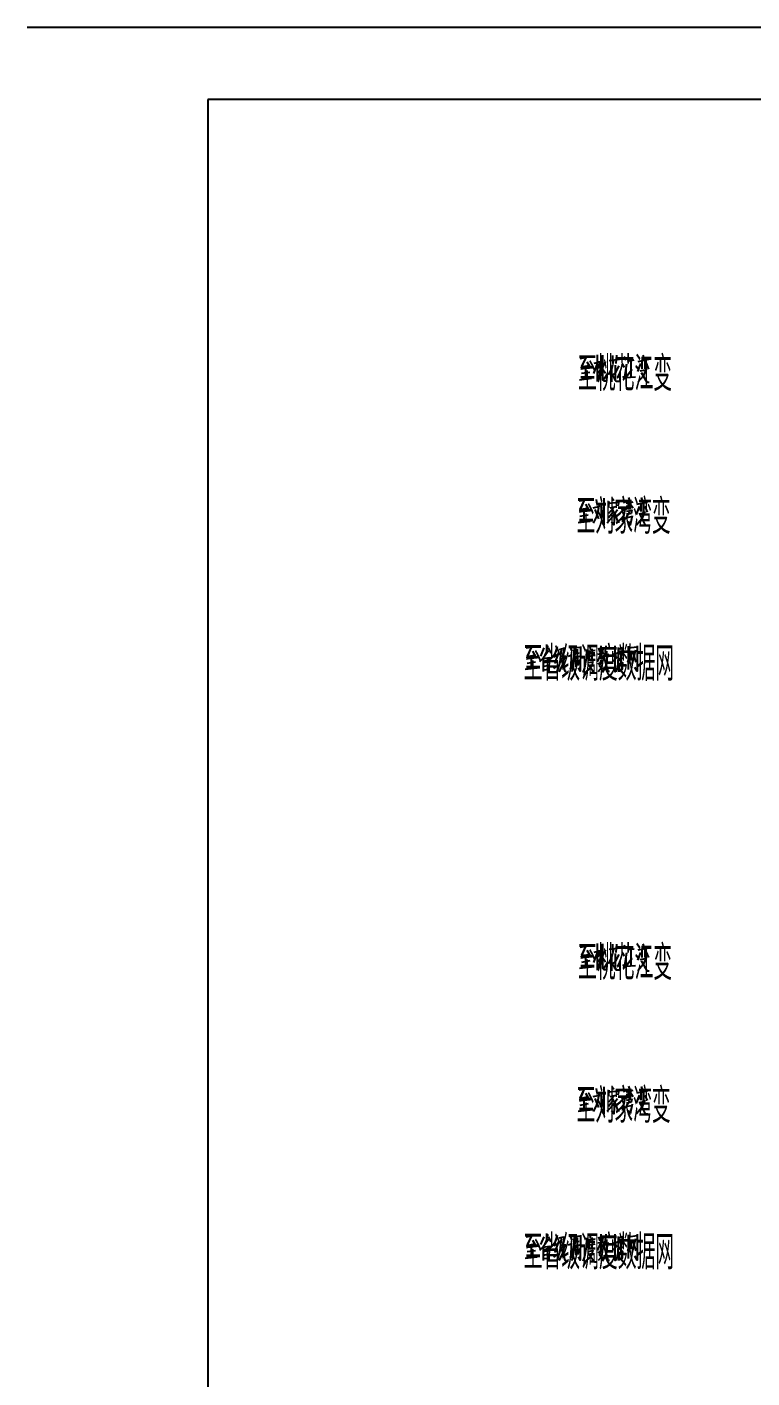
# Model space of a CAD drawing. Header units: metres. Extents: x 17 to 1757, y 17 to 1207.
# Drawn here: x 17 to 301, y 678 to 1207 of the extents above; entities that cross this region are included whole.
import ezdxf

# ---------------------------------------------------------------- set-up
doc = ezdxf.new("R2010")
doc.units = ezdxf.units.M
for name, color, linetype in [('LINES', 7, 'Continuous'), ('POLYLINES', 4, 'Continuous'), ('RECTS', 7, 'Continuous'), ('TEXTS', 3, 'Continuous')]:
    doc.layers.add(name, color=color, linetype=linetype)

msp = doc.modelspace()

# ---------------------------------------------------------------- linework, layer by layer
at = {"layer": 'LINES'}
for p, q in [((87.79, 1179.07), (87.79, 45.22)), ((1672.37, 1179.07), (87.79, 1179.07)), ((233.74, 1077.55), (237.62, 1078.27)), ((234.31, 1074.38), (235.9, 1077.7)), ((236.33, 1076.26), (237.62, 1074.1)), ((240.36, 1075.54), (238.92, 1071.65)), ((239.21, 1075.68), (241.22, 1076.11)), ((240.36, 1078.99), (240.36, 1068.48)), ((240.36, 1075.1), (241.08, 1073.66)), ((241.08, 1075.39), (241.66, 1073.95)), ((241.8, 1078.7), (241.8, 1072.22)), ((243.67, 1076.4), (242.52, 1074.1)), ((245.11, 1076.69), (249.14, 1077.26)), ((246.41, 1078.7), (246.55, 1075.54)), ((247.99, 1078.85), (247.7, 1075.54)), ((251.02, 1073.95), (250.15, 1075.39)), ((250.87, 1078.27), (251.59, 1076.98)), ((251.02, 1069.49), (252.02, 1075.25)), ((252.31, 1076.54), (254.9, 1076.98)), ((253.61, 1076.69), (253.61, 1070.35)), ((257.35, 1075.54), (256.2, 1072.37)), ((256.49, 1076.4), (260.66, 1077.26)), ((257.93, 1076.69), (257.93, 1073.52)), ((258.22, 1078.85), (258.65, 1077.55)), ((259.08, 1076.98), (259.08, 1073.52)), ((259.51, 1075.68), (260.52, 1073.38)), ((233.45, 1069.2), (238.2, 1069.78)), ((234.17, 1074.24), (237.05, 1074.82)), ((237.48, 1072.08), (234.17, 1071.65)), ((235.9, 1069.63), (235.9, 1074.67)), ((240.65, 1071.94), (241.8, 1073.23)), ((242.52, 1073.52), (243.67, 1071.79)), ((245.98, 1073.52), (245.98, 1068.34)), ((251.02, 1069.63), (250.58, 1070.64)), ((251.59, 1070.06), (255.34, 1070.35)), ((257.21, 1072.66), (259.37, 1073.09)), ((233.3, 1021.68), (237.19, 1022.26)), ((239.93, 1022.26), (240.22, 1020.38)), ((246.26, 1022.83), (246.84, 1021.82)), ((250.3, 1022.26), (251.02, 1020.82)), ((252.6, 1022.98), (253.03, 1021.82)), ((257.64, 1022.98), (258.07, 1021.54)), ((233.59, 1018.37), (236.47, 1018.8)), ((233.74, 1018.37), (235.32, 1021.68)), ((235.32, 1013.76), (235.32, 1018.66)), ((235.75, 1020.38), (237.05, 1018.08)), ((238.78, 1018.94), (241.51, 1019.66)), ((239.5, 1018.37), (240.94, 1014.62)), ((241.94, 1020.53), (241.94, 1015.06)), ((244.97, 1021.54), (244.82, 1019.09)), ((246.98, 1019.23), (244.82, 1016.78)), ((246.7, 1017.36), (244.82, 1015.06)), ((244.97, 1020.82), (248.86, 1021.25)), ((245.4, 1018.94), (247.85, 1019.52)), ((246.26, 1018.37), (246.98, 1016.93)), ((246.98, 1016.5), (248.28, 1018.37)), ((248.86, 1021.54), (248.42, 1019.66)), ((249.58, 1019.23), (250.58, 1017.79)), ((250.44, 1013.47), (251.45, 1019.23)), ((252.17, 1019.95), (251.45, 1018.22)), ((251.74, 1020.82), (254.47, 1021.39)), ((251.88, 1017.65), (253.75, 1017.94)), ((252.17, 1016.93), (252.02, 1015.2)), ((253.75, 1016.78), (252.17, 1016.35)), ((252.6, 1018.37), (252.6, 1020.96)), ((253.32, 1020.96), (253.32, 1018.37)), ((253.75, 1020.1), (254.47, 1018.94)), ((253.9, 1018.22), (253.75, 1016.78)), ((256.78, 1019.52), (255.62, 1016.35)), ((255.91, 1020.38), (260.09, 1021.25)), ((256.78, 1016.64), (258.79, 1017.07)), ((257.5, 1020.67), (257.5, 1017.5)), ((258.5, 1020.96), (258.5, 1017.5)), ((259.08, 1019.66), (259.94, 1017.36)), ((232.87, 1013.18), (237.62, 1013.76)), ((236.9, 1016.06), (233.59, 1015.63)), ((239.93, 1015.34), (238.78, 1013.04)), ((250.01, 1014.62), (250.44, 1013.76)), ((251.88, 1015.2), (254.04, 1015.63)), ((212.57, 964.08), (216.46, 964.66)), ((213, 960.91), (214.58, 964.22)), ((218.33, 960.91), (219.62, 964.08)), ((220.49, 965.38), (220.49, 961.92)), ((222.36, 962.06), (221.35, 964.08)), ((224.66, 964.66), (223.51, 960.91)), ((225.53, 963.5), (227.26, 963.94)), ((227.4, 964.22), (226.82, 960.77)), ((229.7, 964.66), (230.42, 962.78)), ((231.29, 964.22), (233.88, 964.37)), ((237.34, 965.23), (237.77, 963.36)), ((240.94, 964.08), (241.37, 962.35)), ((241.8, 964.94), (241.8, 959.62)), ((242.66, 964.37), (242.38, 962.06)), ((250.3, 964.08), (248.57, 963.5)), ((250.15, 962.06), (250.3, 964.22)), ((252.46, 964.8), (252.46, 955.58)), ((252.46, 964.08), (256.06, 964.51)), ((212.86, 960.77), (215.74, 961.2)), ((216.17, 958.46), (212.86, 958.03)), ((214.58, 956.16), (214.58, 961.06)), ((215.02, 962.78), (216.31, 960.48)), ((221.64, 960.19), (219.19, 959.76)), ((219.19, 960.05), (219.19, 954.86)), ((219.19, 958.32), (221.21, 958.61)), ((221.5, 954.86), (221.64, 960.48)), ((223.37, 960.62), (224.95, 961.49)), ((223.66, 958.18), (224.95, 958.9)), ((225.24, 962.21), (223.8, 958.32)), ((226.54, 960.62), (227.54, 960.91)), ((228.98, 960.91), (230.14, 961.2)), ((230.14, 961.63), (229.99, 956.02)), ((231.58, 960.62), (233.45, 960.91)), ((231.72, 962.06), (233.3, 962.21)), ((231.86, 959.62), (231.86, 956.74)), ((231.86, 958.9), (233.16, 959.18)), ((232.58, 963.65), (232.58, 960.91)), ((233.16, 959.47), (233.02, 957.6)), ((236.18, 962.64), (239.64, 963.22)), ((236.18, 960.77), (239.64, 961.2)), ((236.9, 958.32), (238.63, 958.61)), ((237.19, 962.64), (237.19, 959.04)), ((237.19, 959.47), (238.49, 959.62)), ((238.34, 959.62), (238.49, 962.78)), ((241.8, 961.78), (240.36, 958.61)), ((240.65, 961.63), (243.1, 962.21)), ((240.65, 957.89), (242.38, 958.46)), ((241.8, 961.63), (242.81, 960.05)), ((243.38, 961.34), (244.97, 961.63)), ((246.55, 961.63), (248.28, 962.21)), ((248.14, 960.48), (246.55, 958.75)), ((248.42, 959.62), (250.87, 960.19)), ((250.3, 962.06), (248.57, 961.63)), ((249.58, 961.78), (249.58, 957.74)), ((253.9, 962.93), (252.74, 957.89)), ((253.03, 962.21), (254.04, 959.18)), ((255.34, 963.22), (253.9, 957.6)), ((254.33, 962.21), (255.48, 958.46)), ((212.14, 955.73), (216.89, 956.3)), ((219.19, 956.88), (221.21, 957.17)), ((219.19, 955.44), (221.5, 955.73)), ((223.37, 956.02), (224.95, 957.17)), ((229.85, 955.87), (230.86, 958.18)), ((231.86, 957.31), (233.16, 957.6)), ((237.77, 956.3), (235.46, 954.29)), ((248.86, 958.18), (248.86, 954.72)), ((250.44, 958.03), (248.86, 957.6)), ((248.86, 955.44), (250.44, 955.73)), ((250.3, 955.73), (250.44, 958.32)), ((233.74, 846.86), (237.62, 847.44)), ((240.36, 848.3), (240.36, 837.79)), ((241.8, 848.02), (241.8, 841.39)), ((246.41, 848.02), (246.55, 844.7)), ((247.99, 848.02), (247.7, 844.7)), ((250.87, 847.58), (251.59, 846.14)), ((258.22, 848.16), (258.65, 846.72)), ((234.17, 843.55), (237.05, 843.98)), ((234.31, 843.7), (235.9, 847.01)), ((235.9, 838.94), (235.9, 843.98)), ((236.33, 845.57), (237.62, 843.41)), ((240.36, 844.7), (238.92, 840.82)), ((239.21, 844.85), (241.22, 845.42)), ((240.36, 844.42), (241.08, 842.98)), ((240.65, 841.25), (241.8, 842.54)), ((241.08, 844.7), (241.66, 843.26)), ((243.67, 845.71), (242.52, 843.41)), ((242.52, 842.69), (243.67, 841.1)), ((245.11, 846), (249.14, 846.58)), ((245.98, 842.69), (245.98, 837.5)), ((251.02, 843.26), (250.15, 844.7)), ((251.02, 838.8), (252.02, 844.56)), ((252.31, 845.86), (254.9, 846.14)), ((253.61, 846), (253.61, 839.52)), ((257.35, 844.7), (256.2, 841.68)), ((256.49, 845.71), (260.66, 846.58)), ((257.21, 841.97), (259.37, 842.4)), ((257.93, 846), (257.93, 842.69)), ((259.08, 846.14), (259.08, 842.69)), ((259.51, 844.85), (260.52, 842.69)), ((233.45, 838.51), (238.2, 839.09)), ((237.48, 841.39), (234.17, 840.82)), ((251.02, 838.94), (250.58, 839.95)), ((251.59, 839.38), (255.34, 839.66)), ((233.3, 790.85), (237.19, 791.42)), ((233.74, 787.68), (235.32, 790.99)), ((235.75, 789.55), (237.05, 787.39)), ((239.93, 791.42), (240.22, 789.7)), ((241.94, 789.84), (241.94, 784.37)), ((244.97, 790.7), (244.82, 788.4)), ((244.97, 790.13), (248.86, 790.56)), ((246.26, 792), (246.84, 791.14)), ((248.86, 790.7), (248.42, 788.83)), ((250.3, 791.42), (251.02, 790.13)), ((252.17, 789.26), (251.45, 787.39)), ((251.74, 790.13), (254.47, 790.7)), ((252.6, 792.29), (253.03, 791.14)), ((252.6, 787.54), (252.6, 790.13)), ((253.32, 790.27), (253.32, 787.54)), ((253.75, 789.41), (254.47, 788.26)), ((255.91, 789.7), (260.09, 790.56)), ((257.5, 789.98), (257.5, 786.82)), ((257.64, 792.14), (258.07, 790.7)), ((258.5, 790.13), (258.5, 786.82)), ((233.59, 787.54), (236.47, 788.11)), ((236.9, 785.38), (233.59, 784.8)), ((235.32, 782.93), (235.32, 787.97)), ((238.78, 788.26), (241.51, 788.83)), ((239.93, 784.66), (238.78, 782.35)), ((239.5, 787.54), (240.94, 783.94)), ((246.98, 788.54), (244.82, 786.1)), ((246.7, 786.67), (244.82, 784.37)), ((245.4, 788.26), (247.85, 788.83)), ((246.26, 787.68), (246.98, 786.1)), ((246.98, 785.81), (248.28, 787.54)), ((249.58, 788.54), (250.58, 787.1)), ((250.01, 783.94), (250.44, 782.93)), ((250.44, 782.78), (251.45, 788.54)), ((251.88, 786.82), (253.75, 787.25)), ((251.88, 784.51), (254.04, 784.8)), ((252.17, 786.1), (252.02, 784.51)), ((253.75, 786.1), (252.17, 785.66)), ((253.9, 787.39), (253.75, 786.1)), ((256.78, 788.83), (255.62, 785.66)), ((256.78, 785.95), (258.79, 786.38)), ((259.08, 788.83), (259.94, 786.67)), ((232.87, 782.5), (237.62, 783.07)), ((212.57, 733.25), (216.46, 733.97)), ((213, 730.08), (214.58, 733.39)), ((215.02, 731.95), (216.31, 729.79)), ((218.33, 730.22), (219.62, 733.25)), ((220.49, 734.54), (220.49, 731.23)), ((222.36, 731.38), (221.35, 733.25)), ((224.66, 733.97), (223.51, 730.08)), ((225.24, 731.38), (223.8, 727.49)), ((225.53, 732.82), (227.26, 733.25)), ((227.4, 733.39), (226.82, 729.94)), ((229.7, 733.97), (230.42, 731.95)), ((230.14, 730.8), (229.99, 725.33)), ((231.29, 733.39), (233.88, 733.68)), ((231.72, 731.38), (233.3, 731.52)), ((232.58, 732.96), (232.58, 730.08)), ((236.18, 731.95), (239.64, 732.53)), ((237.19, 731.95), (237.19, 728.35)), ((237.34, 734.54), (237.77, 732.67)), ((238.34, 728.93), (238.49, 731.95)), ((241.8, 731.09), (240.36, 727.92)), ((240.65, 730.94), (243.1, 731.38)), ((240.94, 733.25), (241.37, 731.66)), ((241.8, 734.26), (241.8, 728.78)), ((241.8, 730.8), (242.81, 729.36)), ((242.66, 733.68), (242.38, 731.38)), ((243.38, 730.66), (244.97, 730.94)), ((246.55, 730.8), (248.28, 731.38)), ((250.3, 733.25), (248.57, 732.67)), ((250.3, 731.38), (248.57, 730.8)), ((249.58, 731.09), (249.58, 727.06)), ((250.15, 731.38), (250.3, 733.54)), ((252.46, 734.11), (252.46, 724.75)), ((252.46, 733.25), (256.06, 733.82)), ((253.9, 732.1), (252.74, 727.2)), ((253.03, 731.38), (254.04, 728.5)), ((255.34, 732.53), (253.9, 726.77)), ((254.33, 731.38), (255.48, 727.78)), ((212.14, 724.9), (216.89, 725.47)), ((212.86, 729.94), (215.74, 730.51)), ((216.17, 727.78), (212.86, 727.34)), ((214.58, 725.47), (214.58, 730.37)), ((221.64, 729.5), (219.19, 729.07)), ((219.19, 729.36), (219.19, 724.03)), ((219.19, 727.49), (221.21, 727.92)), ((219.19, 726.05), (221.21, 726.48)), ((221.5, 724.03), (221.64, 729.79)), ((223.37, 729.94), (224.95, 730.66)), ((223.37, 725.33), (224.95, 726.48)), ((223.66, 727.34), (224.95, 728.06)), ((226.54, 729.94), (227.54, 730.08)), ((228.98, 730.08), (230.14, 730.51)), ((229.85, 725.18), (230.86, 727.34)), ((231.58, 729.94), (233.45, 730.08)), ((231.86, 728.78), (231.86, 726.05)), ((231.86, 728.21), (233.16, 728.5)), ((231.86, 726.62), (233.16, 726.77)), ((233.16, 728.64), (233.02, 726.91)), ((237.77, 725.47), (235.46, 723.46)), ((236.18, 729.94), (239.64, 730.51)), ((236.9, 727.49), (238.63, 727.92)), ((237.19, 728.64), (238.49, 728.93)), ((240.65, 727.2), (242.38, 727.78)), ((248.14, 729.79), (246.55, 728.06)), ((248.42, 728.78), (250.87, 729.36)), ((250.44, 727.34), (248.86, 726.91)), ((248.86, 727.34), (248.86, 724.03)), ((250.3, 724.9), (250.44, 727.49)), ((219.19, 724.75), (221.5, 724.9)), ((248.86, 724.75), (250.44, 724.9))]:
    msp.add_line(p, q, dxfattribs=at)
at = {"layer": 'POLYLINES'}
for points in [[(242.52, 1078.85), (242.52, 1069.2), (242.95, 1068.77), (244.1, 1068.77), (243.96, 1070.93)], [(246.41, 1074.96), (245.98, 1073.52), (244.68, 1071.07)], [(247.42, 1074.96), (247.42, 1069.2), (247.85, 1068.62), (249.43, 1068.62), (249.29, 1070.93)], [(241.8, 1072.37), (241.66, 1070.93), (241.08, 1069.49), (240.65, 1068.34)], [(246.7, 1071.07), (247.56, 1071.94), (249, 1074.67)], [(259.51, 1073.52), (258.36, 1070.64), (256.34, 1068.19)], [(257.64, 1072.08), (259.8, 1068.19), (260.81, 1068.19)], [(242.95, 1022.83), (242.95, 1012.32), (242.09, 1013.9)], [(240.94, 1018.94), (240.65, 1017.5), (239.93, 1015.2)], [(246.98, 1016.93), (246.98, 1014.62), (246.84, 1012.32), (245.98, 1013.33)], [(247.13, 1016.78), (248.42, 1013.47), (249.14, 1013.47)], [(259.08, 1017.5), (257.93, 1014.62), (255.77, 1012.18)], [(246.98, 1016.35), (245.83, 1014.77), (244.1, 1013.04)], [(254.04, 1015.92), (253.32, 1012.18), (252.6, 1013.76)], [(257.21, 1016.06), (259.22, 1012.18), (260.23, 1012.18)], [(231.29, 964.8), (231.14, 958.75), (230.42, 954.86)], [(233.88, 964.66), (233.74, 955.01), (233.02, 956.3)], [(243.82, 964.94), (243.53, 962.78), (243.38, 961.34), (242.81, 959.04)], [(246.84, 956.3), (247.42, 954.72), (247.42, 964.94)], [(248.57, 964.22), (248.57, 961.34), (248.42, 957.6), (247.85, 954.58)], [(256.06, 964.94), (256.06, 955.01), (255.19, 956.45)], [(221.35, 962.93), (219.19, 960.05), (217.75, 958.61)], [(226.25, 963.5), (225.67, 958.46), (225.1, 956.3), (224.52, 954.86)], [(227.69, 961.06), (226.82, 957.46), (225.38, 954.72)], [(226.1, 960.05), (227.69, 955.01), (228.26, 955.01)], [(236.18, 963.5), (236.04, 959.9), (235.46, 956.3), (234.74, 954.43)], [(237.77, 956.3), (238.34, 957.31), (238.78, 958.9)], [(242.52, 959.18), (242.23, 957.02), (241.66, 955.73), (240.79, 954.72)], [(241.8, 959.33), (241.22, 956.88), (242.66, 955.73)], [(244.25, 961.63), (244.1, 958.46), (243.53, 956.3), (242.38, 954.43)], [(243.1, 960.05), (244.54, 955.01), (245.26, 955.01)], [(236.9, 957.6), (239.35, 954.29), (239.93, 954.29)], [(242.52, 848.16), (242.52, 838.51), (242.95, 838.08), (244.1, 838.08), (243.96, 840.1)], [(246.41, 844.27), (245.98, 842.69), (244.68, 840.24)], [(246.7, 840.38), (247.56, 841.25), (249, 843.98)], [(247.42, 844.27), (247.42, 838.51), (247.85, 837.94), (249.43, 837.94), (249.29, 840.1)], [(259.51, 842.69), (258.36, 839.95), (256.34, 837.5)], [(241.8, 841.54), (241.66, 840.1), (241.08, 838.8), (240.65, 837.65)], [(257.64, 841.39), (259.8, 837.5), (260.81, 837.5)], [(242.95, 792), (242.95, 781.49), (242.09, 783.22)], [(240.94, 788.26), (240.65, 786.82), (239.93, 784.51)], [(246.98, 785.52), (245.83, 784.08), (244.1, 782.35)], [(246.98, 786.1), (246.98, 783.94), (246.84, 781.49), (245.98, 782.64)], [(247.13, 786.1), (248.42, 782.78), (249.14, 782.78)], [(254.04, 785.23), (253.32, 781.49), (252.6, 782.93)], [(259.08, 786.82), (257.93, 783.94), (255.77, 781.49)], [(257.21, 785.38), (259.22, 781.49), (260.23, 781.49)], [(221.35, 732.24), (219.19, 729.36), (217.75, 727.92)], [(226.25, 732.67), (225.67, 727.78), (225.1, 725.62), (224.52, 724.03)], [(231.29, 734.11), (231.14, 728.06), (230.42, 724.03)], [(233.88, 733.97), (233.74, 724.18), (233.02, 725.47)], [(236.18, 732.82), (236.04, 729.22), (235.46, 725.62), (234.74, 723.74)], [(244.25, 730.8), (244.1, 727.78), (243.53, 725.62), (242.38, 723.74)], [(243.82, 734.26), (243.53, 731.95), (243.38, 730.66), (242.81, 728.35)], [(246.84, 725.47), (247.42, 724.03), (247.42, 734.26)], [(248.57, 733.39), (248.57, 730.66), (248.42, 726.91), (247.85, 723.89)], [(256.06, 734.26), (256.06, 724.18), (255.19, 725.76)], [(227.69, 730.37), (226.82, 726.77), (225.38, 724.03)], [(226.1, 729.36), (227.69, 724.18), (228.26, 724.18)], [(236.9, 726.91), (239.35, 723.46), (239.93, 723.46)], [(237.77, 725.47), (238.34, 726.62), (238.78, 728.21)], [(242.52, 728.5), (242.23, 726.34), (241.66, 724.9), (240.79, 724.03)], [(241.8, 728.64), (241.22, 726.05), (242.66, 724.9)], [(243.1, 729.36), (244.54, 724.18), (245.26, 724.18)]]:
    msp.add_lwpolyline(points, dxfattribs=at)
at = {"layer": 'RECTS'}
msp.add_lwpolyline([(16.87, 1207.44), (1700.66, 1207.44), (1700.66, 16.85), (16.87, 16.85)], dxfattribs=at)

# ---------------------------------------------------------------- texts
at = {"layer": 'TEXTS', "width": 0.477213}
for s, p in [('至桃花江变', (232.87, 1066.1)), ('至刘家湾变', (232.3, 1010.09)), ('至省级调度数据网', (211.56, 952.49)), ('至桃花江变', (232.87, 835.27)), ('至刘家湾变', (232.3, 779.25)), ('至省级调度数据网', (211.56, 721.8))]:
    msp.add_text(s, height=11.88, dxfattribs=at).set_placement(p)

doc.saveas('drawing.dxf')
